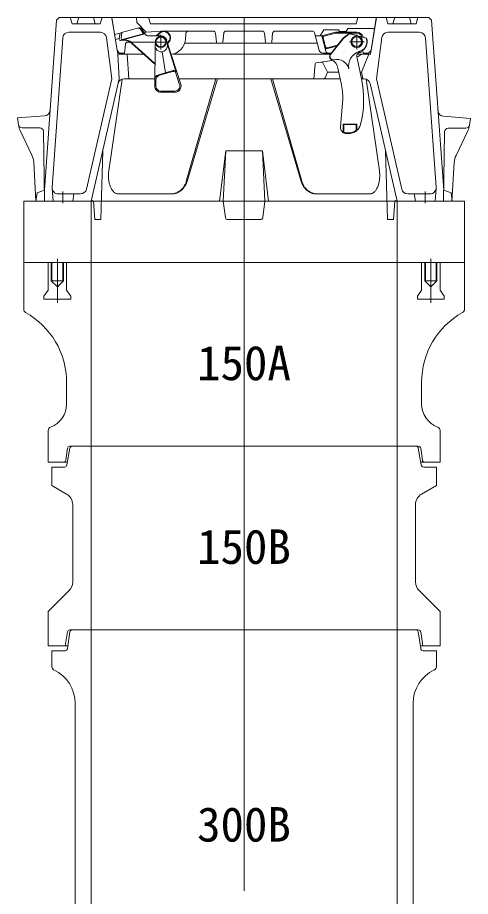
# Model space of a CAD drawing. Units: millimetres, scale not verified. Extents: x -6861 to 6861, y -3554 to 3095.
# Drawn here: x 4438 to 4808, y 453 to 1171 of the extents above; entities that cross this region are included whole.
import ezdxf
from ezdxf.enums import TextEntityAlignment as Align

# ---------------------------------------------------------------- set-up
doc = ezdxf.new("R2010")
doc.units = ezdxf.units.MM
doc.header["$LTSCALE"] = 20
doc.layers.add('0-4_TEMP', color=3, linetype='Continuous', lineweight=18)
doc.layers.add('0-5_細線', color=7, linetype='Continuous', lineweight=18)
doc.layers.add('0-8_注釈', color=1, linetype='Continuous')
doc.styles.add('ＭＳ ゴシック', font='')
doc.styles.get('ＭＳ ゴシック').set_extended_font_data('MS Gothic')

msp = doc.modelspace()

# ---------------------------------------------------------------- linework, layer by layer
at = {"layer": '0-4_TEMP'}
for p, q in [((4622.8, 1170.78), (4622.8, 1005.78)), ((4474.8, 1028.7), (4474.8, 1019.25)), ((4770.8, 1028.7), (4770.8, 1019.25)), ((4499.8, 1020.78), (4506.2, 1020.78)), ((4605.8, 1020.78), (4639.8, 1020.78)), ((4622.8, 1020.78), (4622.8, 857.78)), ((4739.4, 1020.78), (4745.8, 1020.78)), ((4470.3, 973.78), (4470.3, 937.78)), ((4775.3, 973.78), (4775.3, 937.78)), ((4622.8, 870.78), (4622.8, 657.78)), ((4622.8, 820.78), (4622.8, 657.78)), ((4622.8, 670.78), (4622.8, 457.78)), ((4622.8, 670.78), (4622.8, 457.78))]:
    msp.add_line(p, q, dxfattribs=at)
at = {"layer": '0-5_細線'}
for p, q in [((4469.65, 1168.78), (4471.8, 1170.78)), ((4471.8, 1170.78), (4773.8, 1170.78)), ((4480.8, 1170.78), (4482.3, 1165.78)), ((4487.8, 1170.78), (4486.3, 1165.78)), ((4499.8, 1170.78), (4501.3, 1165.78)), ((4506.8, 1170.78), (4505.3, 1165.78)), ((4514.3, 1170.78), (4514.89, 1170.18)), ((4519.07, 1143.78), (4514.8, 1170.78)), ((4514.89, 1170.18), (4519.55, 1140.78)), ((4534.8, 1170.78), (4535.3, 1166.78)), ((4544.8, 1170.78), (4546.3, 1165.78)), ((4715.8, 1170.78), (4714.3, 1165.78)), ((4730.7, 1170.18), (4726.05, 1140.78)), ((4726.52, 1143.78), (4730.8, 1170.78)), ((4731.3, 1170.78), (4730.7, 1170.18)), ((4738.8, 1170.78), (4740.3, 1165.78)), ((4745.8, 1170.78), (4744.3, 1165.78)), ((4757.8, 1170.78), (4759.3, 1165.78)), ((4764.8, 1170.78), (4763.3, 1165.78)), ((4775.94, 1168.78), (4773.8, 1170.78)), ((4469.65, 1168.78), (4459.8, 1029.78)), ((4482.3, 1165.78), (4505.3, 1165.78)), ((4535.3, 1166.78), (4542.8, 1158.78)), ((4714.3, 1165.78), (4546.3, 1165.78)), ((4763.3, 1165.78), (4740.3, 1165.78)), ((4775.94, 1168.78), (4785.8, 1029.78)), ((4479.62, 1158.78), (4505.41, 1158.78)), ((4516.99, 1156.92), (4521.73, 1158.02)), ((4520.73, 1153.29), (4521.22, 1156.93)), ((4521.85, 1152.16), (4541.78, 1157.5)), ((4522.35, 1154.07), (4522.96, 1158.67)), ((4522.68, 1158.59), (4536.9, 1162.4)), ((4523.6, 1152.97), (4541.59, 1157.79)), ((4538.07, 1161.3), (4540.57, 1157.52)), ((4538.77, 1161.95), (4539.63, 1162.15)), ((4539.09, 1161.57), (4542.03, 1157.12)), ((4541.18, 1158.4), (4542.8, 1158.78)), ((4542.8, 1158.78), (4554.8, 1159.78)), ((4544.53, 1155.78), (4554.8, 1155.78)), ((4553.41, 1158.17), (4551.02, 1155.78)), ((4551.73, 1155.78), (4553.76, 1157.81)), ((4554.8, 1159.78), (4575.65, 1159.78)), ((4554.8, 1156.78), (4554.8, 1144.78)), ((4597.49, 1159.78), (4566.47, 1159.78)), ((4574.84, 1152.64), (4575.3, 1157.95)), ((4599.48, 1157.98), (4600.21, 1150.68)), ((4606.12, 1157.98), (4605.39, 1150.68)), ((4637.49, 1159.78), (4608.11, 1159.78)), ((4640.21, 1150.68), (4639.48, 1157.98)), ((4645.39, 1150.68), (4646.12, 1157.98)), ((4678.44, 1159.78), (4648.11, 1159.78)), ((4684.2, 1144), (4680.37, 1158.29)), ((4681.05, 1155.78), (4686.74, 1155.78)), ((4687.19, 1156.04), (4697.42, 1158.78)), ((4688.11, 1155.5), (4697.52, 1158.03)), ((4697.42, 1158.78), (4714.8, 1158.78)), ((4697.52, 1158.03), (4714.8, 1158.03)), ((4699.8, 1160.78), (4700.8, 1159.28)), ((4700.8, 1159.28), (4705.8, 1159.28)), ((4707.8, 1161.78), (4705.8, 1159.28)), ((4707.8, 1161.78), (4729.37, 1161.78)), ((4708.99, 1157.76), (4709.02, 1157.49)), ((4708.99, 1157.76), (4722.73, 1154.08)), ((4709.02, 1157.49), (4722.54, 1153.87)), ((4714.8, 1145.03), (4714.8, 1157.03)), ((4765.97, 1158.78), (4740.18, 1158.78)), ((4474.63, 1154.13), (4465.98, 1032.13)), ((4510.37, 1154.43), (4514.8, 1120.78)), ((4517.62, 1152.96), (4520.78, 1153.69)), ((4521.9, 1152.17), (4522.34, 1152.25)), ((4525.83, 1148.99), (4525.07, 1141.78)), ((4529.44, 1150.78), (4527.76, 1150.78)), ((4549.8, 1132.78), (4530.83, 1149.85)), ((4531.31, 1150.78), (4549.48, 1150.78)), ((4549.94, 1133.32), (4531.41, 1150)), ((4548.8, 1150.78), (4560.8, 1150.78)), ((4550.05, 1147.73), (4550.31, 1151.12)), ((4571.06, 1116.3), (4559.56, 1152.3)), ((4567.41, 1126.18), (4559.89, 1149.74)), ((4560.24, 1150.15), (4560.83, 1150.74)), ((4560.42, 1149.62), (4561.19, 1150.39)), ((4682.65, 1149.78), (4574.25, 1149.78)), ((4689.58, 1143.26), (4686.48, 1154.81)), ((4689.41, 1146.78), (4687.4, 1154.28)), ((4690.63, 1146.07), (4699.16, 1148.36)), ((4702.39, 1152.29), (4693.29, 1140.9)), ((4702.58, 1152.13), (4693.49, 1140.74)), ((4708.8, 1151.03), (4720.8, 1151.03)), ((4722.54, 1153.87), (4722.73, 1154.08)), ((4735.22, 1154.43), (4730.8, 1120.78)), ((4770.96, 1154.13), (4779.61, 1032.13)), ((4519.07, 1143.78), (4521.07, 1141.78)), ((4519.07, 1143.78), (4521.07, 1141.78)), ((4519.07, 1143.78), (4521.07, 1141.78)), ((4519.07, 1143.78), (4521.07, 1141.78)), ((4525.07, 1141.78), (4521.07, 1141.78)), ((4549.8, 1114.81), (4550.05, 1147.73)), ((4558.6, 1125.59), (4556, 1142.85)), ((4687.1, 1141.78), (4693.82, 1141.78)), ((4690.1, 1145.18), (4698.38, 1147.4)), ((4715.9, 1141.99), (4720.09, 1142.78)), ((4720.2, 1141.78), (4720.09, 1142.78)), ((4720.2, 1141.78), (4724.52, 1141.78)), ((4724.52, 1141.78), (4726.52, 1143.78)), ((4519.55, 1140.78), (4520.8, 1120.78)), ((4519.55, 1140.78), (4540.67, 1140.78)), ((4527.3, 1140.78), (4528.8, 1120.78)), ((4564.49, 1140.78), (4622.8, 1140.78)), ((4692.96, 1140.78), (4622.8, 1140.78)), ((4681.6, 1133.88), (4694.79, 1135.65)), ((4715.14, 1137.56), (4718.69, 1120.87)), ((4726.05, 1140.78), (4715.44, 1140.78)), ((4724.55, 1140.78), (4718.8, 1126.28)), ((4552.76, 1124.07), (4564.97, 1127.5)), ((4553.72, 1123.63), (4564.66, 1126.7)), ((4680.73, 1132.97), (4679.8, 1120.78)), ((4687.43, 1133.27), (4690.8, 1126.28)), ((4699.47, 1129.55), (4702.06, 1117.33)), ((4494.07, 1030.66), (4514.8, 1120.78)), ((4497.8, 1020.78), (4520.8, 1120.78)), ((4523.12, 1120.5), (4512.3, 1045.69)), ((4524.78, 1120.78), (4549.63, 1120.78)), ((4550.8, 1114.78), (4550.8, 1119.78)), ((4570.11, 1115.99), (4567.11, 1125.38)), ((4569.86, 1120.78), (4622.8, 1120.78)), ((4575.57, 1037.09), (4599.66, 1120.78)), ((4576.21, 1036.98), (4600.95, 1120.78)), ((4700.96, 1120.78), (4622.8, 1120.78)), ((4669.38, 1036.98), (4644.65, 1120.78)), ((4670.03, 1037.09), (4645.93, 1120.78)), ((4672.18, 1120.78), (4667.75, 1120.78)), ((4690.8, 1126.28), (4689.28, 1122.09)), ((4700.13, 1126.28), (4690.8, 1126.28)), ((4718.8, 1126.28), (4717.78, 1126.28)), ((4718.8, 1126.28), (4719.8, 1120.78)), ((4720.82, 1120.78), (4718.89, 1120.78)), ((4722.47, 1120.5), (4733.3, 1045.69)), ((4751.52, 1030.66), (4730.8, 1120.78)), ((4747.8, 1020.78), (4725.69, 1116.9)), ((4554.8, 1110.78), (4566.3, 1110.78)), ((4554.8, 1109.78), (4566.3, 1109.78)), ((4703.46, 1104.03), (4701.49, 1081.46)), ((4459.82, 1090.45), (4437.8, 1088.78)), ((4437.8, 1088.78), (4438.49, 1083.2)), ((4704.3, 1083.53), (4703.8, 1083.76)), ((4703.8, 1083.76), (4714.8, 1083.76)), ((4703.8, 1083.76), (4703.8, 1076.8)), ((4714.3, 1083.53), (4714.8, 1083.76)), ((4714.8, 1083.76), (4714.8, 1078.56)), ((4439.85, 1078.57), (4449.51, 1058.45)), ((4441.45, 1080.78), (4455.85, 1080.78)), ((4458.85, 1077.83), (4459.8, 1020.78)), ((4703.8, 1076.8), (4704.3, 1077.08)), ((4704.3, 1083.53), (4714.3, 1083.53)), ((4704.3, 1083.53), (4704.3, 1077.08)), ((4706.47, 1076.53), (4708.14, 1076.53)), ((4714.3, 1083.53), (4714.3, 1078.79)), ((4714.3, 1078.79), (4714.8, 1078.56)), ((4786.57, 1077.52), (4785.52, 1020.47)), ((4803.98, 1080.44), (4789.58, 1080.46)), ((4805.57, 1078.23), (4795.87, 1058.13)), ((4706.47, 1076.03), (4708.14, 1076.03)), ((4505.8, 1005.78), (4507.3, 1062.08)), ((4607.8, 1062.08), (4637.8, 1062.08)), ((4637.8, 1062.08), (4642.8, 1020.78)), ((4639.8, 1020.78), (4637.8, 1062.08)), ((4739.8, 1005.78), (4738.3, 1062.08)), ((4450.97, 1052.82), (4452.8, 1020.78)), ((4794.41, 1052.49), (4792.52, 1020.46)), ((4453.8, 1027.78), (4452.8, 1020.78)), ((4453.8, 1027.78), (4459.8, 1029.78)), ((4466.8, 1020.78), (4465.98, 1031.39)), ((4470.97, 1026.78), (4489.2, 1026.78)), ((4483.8, 1026.78), (4482.8, 1020.78)), ((4520.06, 1026.78), (4563.78, 1026.78)), ((4725.53, 1026.78), (4681.81, 1026.78)), ((4774.63, 1026.78), (4756.4, 1026.78)), ((4761.8, 1026.78), (4762.8, 1020.78)), ((4778.8, 1020.78), (4779.61, 1031.39)), ((4791.8, 1027.78), (4785.8, 1029.78)), ((4791.8, 1027.78), (4792.8, 1020.78)), ((4442.8, 1020.78), (4802.8, 1020.78)), ((4442.8, 1020.78), (4442.8, 970.78)), ((4452.8, 1020.78), (4497.8, 1020.78)), ((4497.8, 1020.78), (4499.8, 1020.78)), ((4497.8, 1020.78), (4497.8, 970.78)), ((4499.8, 1020.78), (4500.8, 1005.78)), ((4506.2, 1020.78), (4605.8, 1020.78)), ((4605.8, 1020.78), (4607.57, 1007.51)), ((4639.8, 1020.78), (4638.03, 1007.51)), ((4739.4, 1020.78), (4639.8, 1020.78)), ((4745.8, 1020.78), (4744.8, 1005.78)), ((4747.8, 1020.78), (4745.8, 1020.78)), ((4792.8, 1020.78), (4747.8, 1020.78)), ((4747.8, 1020.78), (4747.8, 970.78)), ((4802.8, 1020.78), (4802.8, 970.78)), ((4500.8, 1005.78), (4505.8, 1005.78)), ((4636.05, 1005.78), (4609.24, 1005.78)), ((4744.8, 1005.78), (4739.8, 1005.78)), ((4442.8, 970.78), (4802.8, 970.78)), ((4442.8, 970.78), (4442.8, 932.57)), ((4462.8, 970.78), (4462.8, 948.28)), ((4465.3, 970.78), (4465.3, 955.78)), ((4465.9, 970.78), (4465.9, 955.18)), ((4474.7, 970.78), (4474.7, 955.18)), ((4477.8, 970.78), (4477.8, 948.28)), ((4497.8, 970.78), (4497.8, 820.78)), ((4747.8, 970.78), (4747.8, 820.78)), ((4767.8, 970.78), (4767.8, 948.28)), ((4770.3, 970.78), (4770.3, 955.78)), ((4770.9, 970.78), (4770.9, 955.18)), ((4779.7, 970.78), (4779.7, 955.18)), ((4780.3, 970.78), (4780.3, 955.78)), ((4782.8, 970.78), (4782.8, 948.28)), ((4802.8, 970.78), (4802.8, 932.57)), ((4465.3, 955.78), (4475.3, 955.78)), ((4465.3, 955.78), (4470.3, 950.78)), ((4770.3, 955.78), (4775.3, 950.78)), ((4780.3, 955.78), (4770.3, 955.78)), ((4780.3, 955.78), (4775.3, 950.78)), ((4462.8, 948.28), (4459.3, 943.28)), ((4477.8, 948.28), (4481.3, 943.28)), ((4459.3, 943.28), (4459.3, 940.78)), ((4459.3, 940.78), (4481.3, 940.78)), ((4481.3, 943.28), (4481.3, 940.78)), ((4786.3, 940.78), (4764.3, 940.78)), ((4477.8, 873.11), (4477.8, 855.14)), ((4767.8, 873.11), (4767.8, 855.14)), ((4462.8, 833.58), (4462.8, 820.78)), ((4782.8, 833.58), (4782.8, 820.78)), ((4462.8, 820.78), (4462.8, 807.78)), ((4478.55, 819.05), (4477.21, 809.5)), ((4478.09, 805.43), (4480.51, 819.12)), ((4480.54, 820.78), (4622.8, 820.78)), ((4482.47, 820.78), (4763.12, 820.78)), ((4482.52, 820.78), (4763.07, 820.78)), ((4497.8, 820.78), (4497.8, 670.78)), ((4765.06, 820.78), (4622.8, 820.78)), ((4747.8, 820.78), (4747.8, 670.78)), ((4767.51, 805.43), (4765.09, 819.12)), ((4767.04, 819.05), (4768.38, 809.5)), ((4782.8, 820.78), (4782.8, 807.78)), ((4462.8, 807.78), (4478.5, 807.78)), ((4465.8, 803.78), (4465.8, 788.78)), ((4465.8, 803.78), (4476.12, 803.78)), ((4767.09, 807.78), (4782.8, 807.78)), ((4779.8, 803.78), (4769.47, 803.78)), ((4779.8, 803.78), (4779.8, 788.78)), ((4477.87, 781.68), (4465.8, 788.78)), ((4779.8, 788.78), (4767.73, 781.68)), ((4482.8, 709.92), (4482.8, 773.06)), ((4762.8, 773.06), (4762.8, 709.92)), ((4462.8, 685.78), (4479.87, 702.85)), ((4765.73, 702.85), (4782.8, 685.78)), ((4462.8, 685.78), (4462.8, 657.78)), ((4782.8, 685.78), (4782.8, 657.78)), ((4478.54, 669.08), (4476.8, 657.78)), ((4478.55, 655.49), (4480.55, 669.07)), ((4480.51, 670.78), (4622.8, 670.78)), ((4482.52, 670.78), (4763.07, 670.78)), ((4497.8, 670.78), (4497.8, 370.78)), ((4765.08, 670.78), (4622.8, 670.78)), ((4747.8, 670.78), (4747.8, 370.78)), ((4765.05, 669.07), (4767.05, 655.49)), ((4767.06, 669.08), (4768.8, 657.78)), ((4462.8, 657.78), (4478.89, 657.78)), ((4476.57, 653.78), (4465.8, 653.78)), ((4465.8, 640.75), (4465.8, 653.78)), ((4766.71, 657.78), (4782.8, 657.78)), ((4779.8, 653.78), (4769.02, 653.78)), ((4779.8, 653.78), (4779.8, 640.75)), ((4484.8, 414.69), (4484.8, 610.87)), ((4760.8, 610.87), (4760.8, 414.69))]:
    msp.add_line(p, q, dxfattribs=at)
for points in [[(4684.91, 1155.78), (4687.8, 1160.78), (4699.8, 1160.78)], [(4785.62, 1090.14), (4807.64, 1088.43), (4806.94, 1082.86)], [(4605.8, 1020.78), (4607.8, 1062.08), (4602.8, 1020.78)], [(4475.3, 970.78), (4475.3, 955.78), (4470.3, 950.78)], [(4767.8, 948.28), (4764.3, 943.28), (4764.3, 940.78)], [(4782.8, 948.28), (4786.3, 943.28), (4786.3, 940.78)]]:
    msp.add_lwpolyline(points, dxfattribs=at)
for centre, radius in [((4714.8, 1151.03), 4.75), ((4554.8, 1150.78), 4.5), ((4554.8, 1150.78), 4), ((4714.8, 1151.03), 4)]:
    msp.add_circle(centre, radius, dxfattribs=at)
for centre, radius, start, end in [((4479.62, 1153.78), 5, 90, 175.943), ((4505.41, 1153.78), 5, 7.496, 90), ((4523.2, 1156.66), 2, 105, 172.38), ((4536.4, 1160.2), 2, 33.435, 105), ((4537.42, 1160.47), 2, 33.435, 105), ((4544.53, 1158.78), 3, 213.435, 270), ((4557.3, 1154.28), 5.5, 315, 135), ((4557.3, 1154.28), 5, 315, 135), ((4554.8, 1150.78), 5, 17.716, 90), ((4577.29, 1157.78), 2, 90, 175), ((4597.49, 1157.78), 2, 5.711, 90), ((4608.11, 1157.78), 2, 90, 174.289), ((4637.49, 1157.78), 2, 5.711, 90), ((4648.11, 1157.78), 2, 90, 174.289), ((4678.44, 1157.78), 2, 15, 90), ((4687.45, 1155.07), 1, 105, 195), ((4688.37, 1154.54), 1, 104.999, 195), ((4718.8, 1139.19), 21, 117.828, 141.396), ((4718.8, 1139.19), 20.75, 118.098, 141.396), ((4714.8, 1153.28), 5.5, 18.873, 90), ((4714.8, 1153.28), 4.75, 25.614, 90), ((4740.18, 1153.78), 5, 90, 172.504), ((4765.97, 1153.78), 5, 4.057, 90), ((4521.72, 1153.16), 1, 172.38, 285), ((4524.72, 1142.57), 10, 48.003, 105), ((4523.34, 1153.94), 1, 172.38, 285), ((4524.14, 1142.42), 10, 48.003, 100.392), ((4527.82, 1148.78), 2, 90, 173.991), ((4531.31, 1153.78), 3, 239.518, 270), ((4555.14, 1147.87), 5.09, 179.563, 17.716), ((4561.88, 1153.78), 13, 275.889, 355), ((4601.2, 1150.78), 1, 185.711, 270.001), ((4604.39, 1150.78), 1, 270, 354.289), ((4641.2, 1150.78), 1, 185.711, 270), ((4644.39, 1150.78), 1, 269.999, 354.289), ((4714.8, 1151.03), 8.25, 282.029, 20.153), ((4714.8, 1151.03), 8.5, 289.465, 21.032), ((4687.1, 1144.78), 3, 195, 270), ((4689.84, 1146.14), 1, 194.999, 285), ((4690.38, 1147.04), 1, 194.999, 285), ((4691.51, 1143.78), 2, 195, 270), ((4720.59, 1131.14), 12.5, 109.028, 190.412), ((4718.8, 1139.19), 4, 106.971, 204), ((4681.73, 1132.89), 1, 97.625, 175.601), ((4685.62, 1132.4), 2, 25.722, 97.625), ((4695.64, 1139.03), 3, 141.396, 242.755), ((4695.64, 1139.03), 2.75, 141.396, 283.399), ((4689.68, 1127.47), 10, 12, 62.755), ((4698.56, 1126.62), 10, 13.096, 103.289), ((4711.33, 1147.95), 10, 292.623, 314.134), ((4565.2, 1124.78), 2, 17.716, 105.689), ((4565.51, 1125.58), 2, 17.716, 105.689), ((4524.78, 1115.78), 5, 90, 167.047), ((4553.84, 1120.22), 4, 105.689, 179.563), ((4554.8, 1119.78), 4, 105.689, 180), ((4687.4, 1122.78), 2, 270, 340.017), ((4639.46, 1104.03), 81, 345.314, 12), ((4720.82, 1115.78), 5, 12.953, 90), ((4554.8, 1114.78), 5, 179.204, 270), ((4554.8, 1114.78), 4, 180, 270), ((4566.3, 1114.78), 5, 270, 17.716), ((4566.3, 1114.78), 4, 270, 17.716), ((4639.46, 1104.03), 64, 0, 12), ((4459.44, 1095.44), 5, 274.344, 355.943), ((4786.01, 1095.13), 5, 183.949, 265.548), ((4441.45, 1083.78), 3, 187.125, 270), ((4453.38, 1085.06), 15, 187.125, 205.641), ((4455.85, 1077.78), 3, 0.955, 90), ((4706.47, 1081.03), 5, 175, 270), ((4706.47, 1081.03), 4.5, 241.158, 270), ((4708.14, 1086.03), 10, 270, 345.314), ((4708.14, 1086.03), 9.5, 270, 310.388), ((4789.57, 1077.46), 3, 89.893, 178.938), ((4803.98, 1083.44), 3, 269.893, 352.768), ((4792.05, 1084.75), 15, 334.252, 352.768), ((4435.99, 1051.96), 15, 3.27, 25.641), ((4809.38, 1051.61), 15, 154.251, 176.622), ((4527.01, 1041.62), 15, 177.42047, 183.98981), ((4526.98, 1042.41), 14.95, 173.89277, 180.46211), ((4526.86, 1043.2), 14.77, 170.31074, 176.88008), ((4718.73, 1043.2), 14.77, 3.11892, 9.68825), ((4718.61, 1042.41), 14.95, 359.5389, 6.10824), ((4718.59, 1041.62), 15, 356.00919, 2.57852), ((4526.94, 1040.82), 14.9, 180.96172, 187.53106), ((4526.79, 1040.04), 14.66, 184.58302, 191.15236), ((4526.55, 1039.28), 14.3, 188.35914, 194.92847), ((4526.22, 1038.56), 13.81, 192.36873, 198.93806), ((4525.81, 1037.88), 13.21, 196.70895, 203.27829), ((4561.55, 1040.72), 14.43, 326.98817, 331.44819), ((4561.47, 1040.84), 14.56, 331.16694, 335.62697), ((4562.23, 1040.72), 14.43, 326.98948, 331.44951), ((4561.4, 1040.97), 14.67, 335.27597, 339.736), ((4562.15, 1040.84), 14.56, 331.16694, 335.62697), ((4561.35, 1041.11), 14.78, 339.32468, 343.78471), ((4562.08, 1040.97), 14.67, 335.27597, 339.736), ((4562.03, 1041.11), 14.78, 339.32468, 343.78471), ((4683.57, 1041.11), 14.78, 196.2168, 200.67683), ((4683.51, 1040.97), 14.67, 200.26406, 204.72408), ((4684.25, 1041.11), 14.78, 196.21538, 200.67541), ((4683.44, 1040.84), 14.56, 204.3731, 208.83313), ((4684.19, 1040.97), 14.67, 200.26406, 204.72408), ((4683.37, 1040.72), 14.43, 208.55057, 213.0106), ((4684.12, 1040.84), 14.56, 204.3731, 208.83313), ((4684.04, 1040.72), 14.43, 208.55057, 213.0106), ((4719.78, 1037.88), 13.21, 336.7206, 343.28994), ((4719.37, 1038.56), 13.81, 341.06298, 347.63232), ((4719.05, 1039.28), 14.3, 345.0715, 351.64084), ((4718.8, 1040.04), 14.66, 348.84661, 355.41595), ((4718.65, 1040.82), 14.9, 352.46994, 359.03928), ((4470.97, 1031.78), 5, 175.943, 270), ((4489.2, 1031.78), 5, 270, 347.047), ((4525.33, 1037.24), 12.52, 201.49676, 208.0661), ((4524.77, 1036.67), 11.76, 206.87362, 213.44296), ((4524.16, 1036.17), 10.97, 213.01027, 219.57961), ((4523.49, 1035.73), 10.18, 220.10416, 226.6735), ((4522.78, 1035.38), 9.44, 228.3576, 234.92694), ((4522.03, 1035.11), 8.8, 237.91499, 244.48433), ((4521.25, 1034.93), 8.33, 248.76546, 255.3348), ((4520.46, 1034.84), 8.07, 260.60549, 267.17483), ((4563.03, 1039.9), 13.13, 270.31854, 274.77857), ((4563.71, 1039.9), 13.13, 270.31854, 274.77857), ((4562.88, 1039.91), 13.15, 275.40614, 279.86617), ((4563.56, 1039.91), 13.15, 275.40614, 279.86617), ((4562.74, 1039.94), 13.2, 280.46637, 284.9264), ((4563.42, 1039.94), 13.2, 280.466, 284.92603), ((4562.6, 1039.97), 13.27, 285.48095, 289.94098), ((4563.27, 1039.97), 13.27, 285.48146, 289.94149), ((4562.46, 1040.02), 13.36, 290.43589, 294.89592), ((4563.14, 1040.02), 13.36, 290.43589, 294.89592), ((4562.32, 1040.07), 13.47, 295.31835, 299.77837), ((4563, 1040.07), 13.47, 295.31759, 299.77762), ((4562.19, 1040.14), 13.59, 300.11715, 304.57718), ((4562.87, 1040.14), 13.59, 300.11802, 304.57805), ((4562.07, 1040.21), 13.72, 304.82668, 309.2867), ((4562.74, 1040.21), 13.72, 304.82668, 309.2867), ((4561.95, 1040.3), 13.86, 309.44394, 313.90396), ((4562.63, 1040.3), 13.86, 309.44394, 313.90396), ((4561.84, 1040.39), 14.01, 313.96603, 318.42606), ((4562.51, 1040.39), 14.01, 313.96603, 318.42606), ((4561.73, 1040.49), 14.15, 318.39462, 322.85465), ((4562.41, 1040.49), 14.15, 318.39462, 322.85465), ((4561.64, 1040.6), 14.3, 322.73468, 327.19471), ((4562.32, 1040.6), 14.3, 322.73341, 327.19344), ((4683.28, 1040.6), 14.3, 212.80665, 217.26668), ((4683.18, 1040.49), 14.15, 217.14434, 221.60437), ((4683.96, 1040.6), 14.3, 212.80665, 217.26668), ((4683.86, 1040.49), 14.15, 217.14555, 221.60557), ((4683.08, 1040.39), 14.01, 221.57518, 226.03521), ((4683.76, 1040.39), 14.01, 221.57405, 226.03407), ((4682.97, 1040.3), 13.86, 226.09615, 230.55618), ((4683.65, 1040.3), 13.86, 226.09615, 230.55618), ((4682.85, 1040.21), 13.72, 230.71233, 235.17235), ((4683.53, 1040.21), 13.72, 230.7133, 235.17332), ((4682.72, 1040.14), 13.59, 235.42309, 239.88312), ((4683.4, 1040.14), 13.59, 235.42222, 239.88225), ((4682.59, 1040.07), 13.47, 240.22163, 244.68165), ((4683.27, 1040.07), 13.47, 240.22238, 244.68241), ((4682.46, 1040.02), 13.36, 245.10423, 249.56426), ((4683.14, 1040.02), 13.36, 245.10423, 249.56426), ((4682.32, 1039.97), 13.27, 250.05918, 254.51921), ((4683, 1039.97), 13.27, 250.05867, 254.5187), ((4682.18, 1039.94), 13.2, 255.0736, 259.53363), ((4682.86, 1039.94), 13.2, 255.07397, 259.534), ((4682.03, 1039.91), 13.15, 260.13383, 264.59386), ((4682.71, 1039.91), 13.15, 260.13361, 264.59364), ((4681.89, 1039.9), 13.13, 265.22143, 269.68146), ((4682.57, 1039.9), 13.13, 265.2215, 269.68153), ((4725.13, 1034.84), 8.08, 272.82479, 279.39413), ((4724.34, 1034.93), 8.33, 284.66593, 291.23527), ((4723.57, 1035.11), 8.8, 295.51485, 302.08419), ((4722.82, 1035.38), 9.44, 305.07392, 311.64326), ((4722.1, 1035.73), 10.18, 313.32533, 319.89467), ((4721.44, 1036.17), 10.97, 320.42039, 326.98973), ((4720.82, 1036.67), 11.76, 326.55807, 333.12741), ((4720.27, 1037.24), 12.52, 331.93385, 338.50319), ((4756.4, 1031.78), 5, 192.953, 270), ((4774.63, 1031.78), 5, 270, 4.057), ((4498.8, 1020.03), 1.25, 36.87, 143.13), ((4746.8, 1020.03), 1.25, 36.87, 143.13), ((4609.55, 1007.78), 2, 187.595, 270), ((4636.05, 1007.78), 2, 270, 352.405), ((4445.8, 932.57), 3, 180, 240.968), ((4412.8, 873.11), 65, 0, 60.968), ((4832.8, 873.11), 65, 119.032, 180), ((4799.8, 932.57), 3, 299.032, 0), ((4457.8, 855.14), 20, 290.354, 0), ((4787.8, 855.14), 20, 180, 249.646), ((4465.8, 833.58), 3, 110.354, 180), ((4779.8, 833.58), 3, 0, 69.646), ((4480.54, 818.78), 2, 90, 172.001), ((4482.47, 818.78), 2, 90, 169.991), ((4763.12, 818.78), 2, 10.009, 90), ((4765.06, 818.78), 2, 7.999, 90), ((4475.23, 809.78), 2, 270, 352.001), ((4476.12, 805.78), 2, 270, 349.991), ((4769.47, 805.78), 2, 190.009, 270), ((4770.36, 809.78), 2, 187.999, 270), ((4472.8, 773.06), 10, 0, 59.534), ((4772.8, 773.06), 10, 120.466, 180), ((4472.8, 709.92), 10, 315, 0), ((4772.8, 709.92), 10, 180, 225), ((4480.51, 668.78), 2, 90, 171.253), ((4482.52, 668.78), 2, 90, 171.634), ((4763.07, 668.78), 2, 8.366, 90), ((4765.08, 668.78), 2, 8.747, 90), ((4476.57, 655.78), 2, 270, 351.633), ((4769.02, 655.78), 2, 188.367, 270), ((4468.8, 640.75), 3, 180, 244.897), ((4776.8, 640.75), 3, 295.103, 0), ((4454.8, 610.87), 30, 0, 64.897), ((4790.8, 610.87), 30, 115.103, 180)]:
    msp.add_arc(centre, radius, start, end, dxfattribs=at)

# ---------------------------------------------------------------- texts
at = {"layer": '0-8_注釈', "style": 'ＭＳ ゴシック'}
for s, p in [('150A', (4584.4, 866.24)), ('150B', (4584.4, 716.24)), ('300B', (4584.4, 489.47))]:
    msp.add_text(s, height=28.15, dxfattribs=at).set_placement(p, align=Align.BOTTOM_LEFT)

doc.saveas('drawing.dxf')
